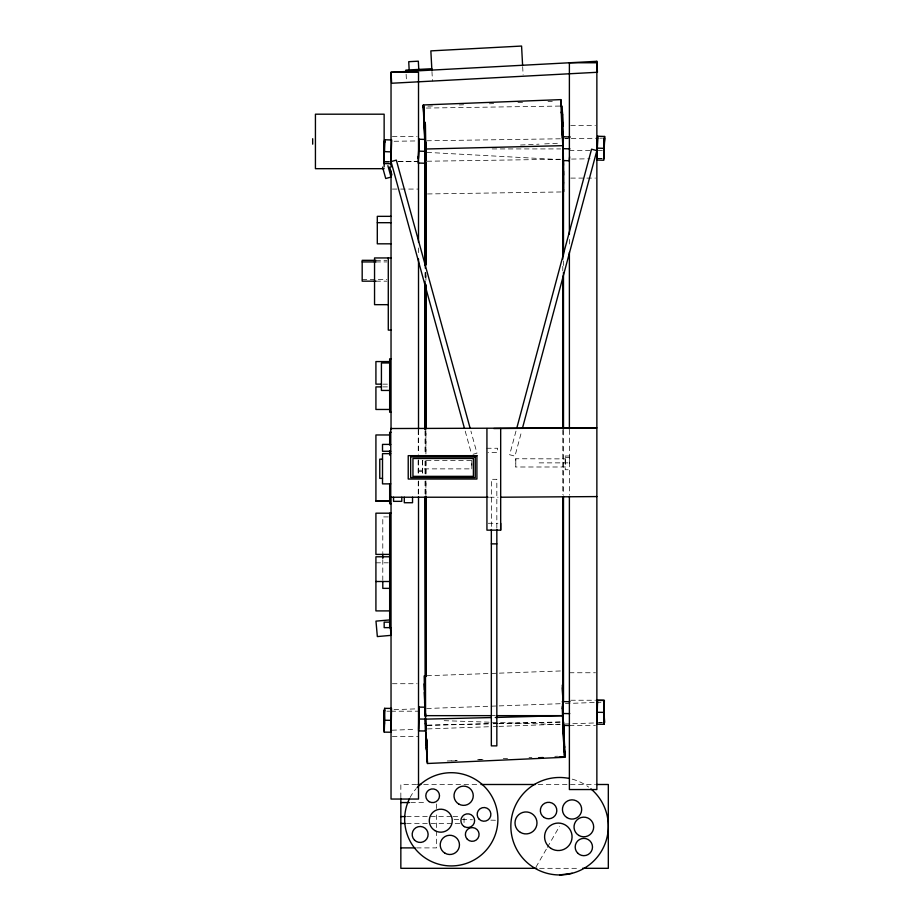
<?xml version="1.0" encoding="UTF-8"?>
<svg xmlns="http://www.w3.org/2000/svg" width="921" height="921" viewBox="0 0 921 921"><rect width="100%" height="100%" fill="white"/><g stroke="black" fill="none" stroke-linecap="round" stroke-linejoin="round"><path stroke-width="0.69" stroke-dasharray="4.61 3.45" d="M418.238 460.627L418.238 474.706L418.238 457.875M422.359 460.627L422.359 474.706L422.359 460.604L471.828 460.627L471.828 468.87L422.359 468.87M425.916 495.613L425.916 481.246M425.916 474.062L425.916 461.145M425.916 453.961L425.916 430.982M425.928 280.191L425.928 273.007M565.264 458.75L565.264 466.993L515.795 466.993L515.795 458.75L565.264 458.888M515.979 431.12L509.647 454.732L514.954 456.148L521.666 431.155M535.93 867.179L546.683 848.563M547.396 847.32L559.588 826.218M473.014 454.283L476.986 453.19L470.907 431.074M520.526 145.034L539.027 144.16M544.714 143.883L560.359 143.146M451.727 760.999L457.449 760.734M477.492 759.825L481.787 759.641M503.269 758.662L507.563 758.478M529.034 757.499L531.901 757.373M554.799 756.337L557.666 756.21M427.862 106.168L435.011 105.892M459.326 104.948L463.62 104.775M489.362 103.774L493.656 103.613M517.97 102.657L523.692 102.438M548.018 101.494L552.301 101.322M426.918 675.738L561.361 670.937M394.015 709.654L416.741 708.848M426.699 708.491L562.57 703.632M565.413 703.54L600.929 702.263M391.932 730.203L416.085 729.34M427.459 728.925L491.814 726.634M493.253 726.577L497.536 726.427M498.975 726.381L563.33 724.079M564.757 724.021L597.418 722.858M598.846 722.812L601.689 722.709M447.261 760.965L457.277 760.608M478.724 759.848L483.018 759.687M427.332 725.161L491.826 723.607M493.253 723.572L497.559 723.469M498.986 723.434L560.613 721.949M427.344 725.357L491.837 723.791M493.276 723.756L497.57 723.653M499.009 723.618L560.636 722.133M426.354 108.056L562.305 106.03M394.107 141.27L416.845 140.925M426.803 140.775L562.754 138.749M565.598 138.703L569.857 138.645M571.285 138.622L598.282 138.219M599.709 138.196L602.553 138.162M384.437 161.866L388.697 161.808M398.655 161.659L417.121 161.382M427.079 161.233L560.175 159.241M571.561 159.068L590.039 158.792M598.569 158.665L601.413 158.631M427.54 193.951L563.491 191.925M570.755 125.394L595.484 125.394M392.404 136.366L417.144 136.366M492.205 148.926L560.647 148.926M569.385 150.618L589.993 150.618M598.236 150.618L602.357 150.618M385.542 161.589L389.664 161.589M397.907 161.589L418.514 161.589M570.755 178.098L595.484 178.098M392.404 189.07L399.277 189.07M400.658 189.07L418.514 189.07M375.918 260.321L386.912 260.321M375.918 261.932L386.912 261.932M362.183 279.558L386.912 279.558M375.918 281.17L386.912 281.17M382.791 384.149L388.282 384.149M382.791 386.889L388.282 386.889M486.61 448.251L497.605 448.251L497.605 452.384L487.98 452.384M569.385 455.999L565.264 455.999L565.264 469.745L569.385 469.745M565.264 457.38L569.385 457.38M539.153 462.872L569.385 462.872M418.238 470.24L422.359 470.24M418.238 471.621L422.359 471.621M489.523 497.225L498.088 497.225M388.282 516.911L382.791 516.911L382.791 552.635M488.303 523.278L497.927 523.278M375.918 562.812L388.282 562.812M569.385 672.756L595.484 672.756M392.404 683.716L417.144 683.716M570.755 700.236L595.484 700.236M386.912 711.196L389.664 711.196M391.034 711.196L418.514 711.196M492.24 715.652L495.302 715.652M569.385 725.449L595.484 725.449M392.404 736.42L418.514 736.42M416.58 784.496L400.842 784.496L400.842 798.392M423.729 784.496L479.542 784.496M538.209 784.496L595.438 784.496M410.835 802.559L426.561 802.559M406.552 816.582L452.556 816.582M453.051 816.582L459.924 816.582M406.552 823.455L429.566 823.455M431.005 823.455L459.924 823.455M416.557 847.896L436.566 847.896L436.566 812.38M539.637 868.319L579.7 868.319M598.5 722.617L602.622 722.674M454.099 819.379L472.461 819.771M490.824 820.151L496.465 820.277M444.175 720.671L560.026 724.585M564.631 138.38L567.382 138.472M598.259 158.47L602.38 158.608M385.312 161.992L389.433 162.131M427.056 152.379L560.555 159.644M465.22 431.143L471.31 453.27M522.668 66.634L523.116 74.866M431.961 71.47L432.467 81.071M406.115 74.221L406.483 81.083M569.385 458.888L569.385 466.855M515.795 458.75L515.795 466.993M569.385 239.437L569.385 245.677M569.385 429.957L569.385 495.095M563.479 260.931L563.502 266.71M563.479 430.372L563.502 495.107M562.789 266.273L562.789 272.086M562.789 429.934L562.789 494.589M496.833 528.032L496.833 479.311L491.342 479.311L491.342 528.032M471.828 460.627L471.828 468.87M464.046 817.963L464.046 823.455M436.566 803.952L436.566 811.056M425.905 272.512L425.905 279.708M425.905 430.602L425.905 453.593M425.905 460.776L425.905 473.705M425.905 480.9L425.905 495.268M425.341 272.616L425.352 279.88M425.341 430.844L425.352 453.903M425.341 461.053L425.352 474.039M425.341 481.188L425.352 495.613M425.042 272.628L425.042 279.823M425.042 430.844L425.042 453.869M425.042 461.053L425.042 474.004M425.042 481.188L425.042 495.579M418.514 248.025L418.514 254.68M418.514 429.911L418.514 453.65M418.514 460.074L418.514 474.442M418.514 480.969L418.514 495.348M418.238 429.957L418.238 454.283M418.238 481.487L418.238 494.358M382.791 559.784L382.791 579.793M410.075 797.505A46.614 46.614 0 0 1 416.211 788.595M572.194 779.143A48.732 48.732 0 0 1 588.68 787.121"/><path stroke-width="1.38" d="M425.916 676.555L425.916 497.041M425.916 428.115L425.928 284.497M425.928 264.396L425.928 162.43M486.933 428.53L486.933 530.151L500.679 530.151L500.679 428.53M500.667 530.139L500.667 523.278M423.556 107.722L423.499 104.948L560.831 99.618L561.292 106.698M560.889 102.335L560.831 99.618M418.928 710.079L418.928 708.698L418.629 729.305M597.43 703.368L597.418 701.986L597.269 709.619M427.252 758.835L427.24 761.679L425.767 733.496M564.32 747.76L564.193 750.097M564.412 750.108L564.389 752.687L564.078 749.913M558.828 756.981L564.55 756.774L563.836 728.085M562.789 145.76L562.098 131.173M384.253 732.137L384.587 708.341L391.517 708.433L391.126 732.23L384.253 732.137L384.069 710.01L384.518 718.956M384.621 710.977L384.656 708.33M418.721 719.013L418.583 730.906L425.514 730.998L425.583 719.105L418.721 719.013L418.917 707.109L424.477 707.19M418.951 709.746L418.974 707.109M562.766 724.09L563.145 701.618M597.441 703.034L597.476 700.386L597.073 724.194L604.003 724.286L604.349 700.49L604.003 724.286M384.448 720.234L384.31 730.537L384.61 710.275M384.126 142.145L384.161 141.42L384.391 151.574M425.629 716.469L425.675 713.821M562.27 115.252L562.397 112.65M562.719 139.485L562.754 138.749L562.823 140.763M563.525 182.703L563.433 187.826L563.307 185.248M563.64 188.851L563.491 191.925L563.18 179.353M418.272 158.412L418.33 156.271M563.215 143.492L563.261 138.334L563.134 139.716M390.711 161.129L390.849 163.777L391.678 139.992L384.61 139.75L384.494 142.387M425.963 142.122L425.203 163.259L418.122 163.017L419.17 139.244L418.836 141.88M563.18 145.99L563.422 136.745L563.099 139.382M597.556 136.227L604.637 136.469L603.796 160.254L596.727 160.012L597.764 136.227L597.441 138.864M603.727 154.958L604.637 136.469M604.268 148.362L604.475 138.058L603.75 158.654L604.268 148.362L597.453 148.131M597.303 150.791L597.556 138.173M569.247 160.761L569.627 156.8M418.502 158.412L418.951 141.178M384.368 150.227L384.299 151.643L384.184 150.365M604.107 148.362L603.969 138.138L604.257 158.585L604.176 146.946M427.425 761.506L427.39 762.093L427.217 760.009M564.872 755.278L564.826 755.888M384.529 142.72L384.656 141.339L383.781 163.535L390.849 163.777M390.93 160.807L390.769 161.831M425.571 730.157L425.042 497.018M564.78 752.043L564.895 757.269L427.448 763.497L427.332 758.282M516.727 428.346L591.558 149.19L596.866 150.618L522.403 428.38M562.201 106.111L562.812 126.499M562.27 110.186L562.512 115.056M563.479 185.236L563.284 182.888M559.588 874.95L572.194 873.292M431.811 68.718L405.896 70.1L405.977 71.47M538.797 757.695L543.091 757.546M424.8 137.471L425.352 149.018L562.789 145.668L562.789 259.089M596.866 496.58L500.932 497.225M425.042 719.151L490.962 717.574M495.268 717.471L562.627 715.652M493.806 428.53L596.854 427.874L390.757 428.53L390.757 497.225L488.107 497.225M384.138 168.681L315.431 168.681L315.431 114.192L384.138 114.192L384.138 166.828M391.034 216.343L377.299 216.343L377.299 243.823L391.034 243.823M377.299 222.698L391.034 222.698M391.034 257.949L374.548 257.949L374.548 304.667L388.282 304.667M375.918 260.321L362.183 260.321L362.183 281.17L375.918 281.17M362.183 261.932L375.918 261.932M391.034 330.109L388.282 330.109L388.282 257.949M391.034 358.822L389.664 358.822L389.664 412.217L391.034 412.217M389.664 361.573L375.918 361.573L375.918 384.149L381.421 384.149M389.664 362.966L381.421 362.966L381.421 390.446L389.664 390.446M381.421 386.889L375.918 386.889L375.918 409.465L389.664 409.465M391.034 432.26L389.664 432.26L389.664 445.119M389.664 434.965L375.918 434.965L375.918 501.277L389.664 501.277M390.757 444.406L382.514 444.406L382.514 451.278L390.757 451.278M390.757 453.639L382.514 453.639L382.514 483.87L390.757 483.87M382.514 459.153L379.763 459.153L379.763 478.39L382.514 478.39M375.918 500.92L389.664 500.92M391.034 503.706L389.664 503.706L389.664 483.698M391.034 513.181L375.918 513.181L375.918 554.407L389.664 554.407M491.342 543.874L496.833 543.874M389.664 556.779L375.918 556.779L375.918 610.899L389.664 610.899M375.918 581.508L389.664 581.508M389.664 588.358L382.791 588.358L382.791 581.22M389.664 622.135L384.172 622.135L384.172 627.638L391.034 627.638M596.866 700.236L603.739 700.236L603.739 710.54M425.042 715.652L490.881 715.652M496.557 715.652L562.789 715.652L562.789 497.421M418.007 784.496L420.874 784.496M480.969 784.496L535.343 784.496M596.866 784.496L608.321 784.496L608.321 868.319L582.567 868.319M400.842 802.559L409.408 802.559M400.842 816.582L405.148 816.582M400.842 823.455L405.148 823.455M400.842 847.896L415.129 847.896M536.77 868.319L400.842 868.319L400.842 798.392M597.418 700.397L604.349 700.49M563.088 701.618L570.018 701.71M597.211 712.29L604.084 712.394L603.762 702.17L604.521 722.605L603.98 710.977M562.892 713.522L569.754 713.614M384.391 720.234L391.264 720.337M562.754 725.414L569.685 725.506M384.61 139.75L384.506 151.643L391.367 151.884M563.215 136.734L570.283 136.987M418.951 139.232L424.662 139.428M563.111 148.638L569.972 148.88M418.859 151.136L425.721 151.378M562.593 160.53L569.454 160.772M564.55 756.774L564.193 753.712M424.178 675.91L424.777 704.784M470.147 428.311L396.329 160.127L391.034 161.589L464.46 428.38M389.687 167.046L391.874 174.978M387.891 165.688L391.022 177.074L385.726 178.524L382.583 167.138M560.889 100.988L561.027 102.473M423.499 104.948L423.982 112.224M423.706 107.872L423.568 106.341L423.695 111.936M425.341 148.914L425.341 268.31M389.905 622.723L389.664 619.925L375.975 621.134L377.345 636.572L391.034 635.352L390.285 626.936M564.654 753.827L564.895 757.269M427.448 763.497L426.93 755.381M426.676 751.881L426.86 754.368M564.366 749.141L564.723 755.139M563.974 742.188L564.423 750.304M423.936 111.015L424.144 114.975M424.028 118.153L423.2 104.994L425.042 148.926L425.042 265.432M426.538 748.497L426.976 756.567M563.168 721.983L563.33 724.079L563.318 722.064M563.733 742.74L563.871 745.147M424.593 683.992L424.811 687.872M424.616 685.638L424.88 690.382M426.411 747.138L426.768 754.817M563.514 733.392L564.02 743.132M522.598 65.264L521.574 46.05L430.855 50.885L431.88 70.1M424.546 122.067L425.053 131.91M424.512 121.641L424.857 128.019M424.247 122.102L425.065 138.058M418.767 69.42L418.33 61.189L408.728 61.695L409.166 69.927M426.078 739.793L426.573 749.464M562.259 123.932L562.65 132.071M562.996 723.284L563.537 734.049M425.571 729.812L426.101 740.472M562.65 131.726L562.927 137.632M562.627 715.767L563.007 723.63M561.626 120.835L562.109 131.53M562.282 685.074L562.835 700.087M563.64 725.483L563.848 729.605M563.79 744.744L563.192 730.399M563.882 748.002L562.708 718.392M424.316 126.822L424.823 137.839M424.719 684.625L425.065 694.399M425.916 728.672L425.56 720.314M426.481 749.648L425.755 732.299M564.285 739.344L563.813 729.075L564.274 740.415M426.538 738.838L426.837 745.734M561.234 111.994L561.649 121.537M562.397 687.757L562.823 699.12M564.239 738.515L564.631 747.403M423.925 117.692L424.351 127.524M426.803 744.893L426.907 747.472M560.97 105.224L561.28 112.972M562.812 697.577L562.938 702.723M562.869 715.41L563.41 726.266L563.399 723.837M423.637 110.727L423.971 118.694M425.41 723.215L425.778 735.05M384.483 724.113L384.287 718.817M564.561 746.332L564.849 753.297M562.27 707.927L562.673 719.22M424.961 712.831L425.157 716.181M425.157 718.472L425.364 724.125M560.831 100.999L561.016 106.422M563.664 722.041L563.997 730.675M562.754 712.14L562.512 703.886M562.282 706.211L562.374 708.836M425.341 713.879L425.41 715.985M424.604 701.94L425.03 713.395M425.974 191.119L425.594 173.113M426.734 739.01L426.849 742.787M424.316 692.201L424.708 703.54M562.604 114.469L562.812 124.934M562.869 142.651L562.719 136.55L562.685 139.094M564.159 737.894L564.469 748.347M425.606 175.071L425.801 185.535M426.745 740.841L426.872 746.114M562.8 122.401L562.984 134.742M562.869 141.293L562.927 144.113M425.41 124.45L425.963 156.386M425.479 143.319L425.594 149.306M425.49 155.027L425.537 157.353M425.433 165.009L425.606 177.603M562.996 132.152L563.353 154.337M562.984 133.752L563.134 143.952M425.686 142.214L425.755 146.094M425.352 162.027L425.421 166.252M425.318 162.407L425.41 167.852M424.213 683.773L424.385 690.094M563.203 148.051L563.491 165.273M425.767 145.656L425.928 155.879M562.374 138.15L562.27 129.873M425.893 155.488L425.951 160.68M425.64 152.587L425.686 155.753M424.984 140.199L424.823 124.911M563.399 162.764L563.583 175.094M562.27 125.348L562.397 135.191M425.652 154.901L425.732 160.933M424.892 127.397L425.018 137.482M563.479 171.064L563.64 183.129M562.27 120.075L562.317 126.879M424.8 122.228L424.938 129.32M603.739 140.314L603.739 150.618M569.385 234.176L569.385 62.766L596.866 62.766L596.866 789.55L569.385 789.55L569.385 496.534M569.385 252.366L569.385 429.025M563.479 160.415L563.479 255.186M563.479 272.42L563.502 429.025M563.479 496.431L563.502 701.952M562.789 276.323L562.789 428.553M496.833 529.471L496.833 745.872L491.342 745.872L491.342 529.471M425.905 161.866L425.905 265.329M425.905 285.452L425.905 429.163M425.905 496.707L425.905 676.336M425.341 285.568L425.341 429.405M425.341 497.006L425.352 715.652M425.042 281.262L425.042 429.416M418.514 242.269L418.514 72.275L391.034 72.275L391.034 167.081M418.514 258.997L418.514 429.198M418.514 496.787L418.514 799.048L391.034 799.048L391.034 496.557M412.539 497.225L412.539 502.728L404.296 502.728L404.296 497.225M401.786 497.225L401.786 501.346L393.543 501.346L393.543 497.225M391.034 171.202L391.034 429.198M389.664 450.737L389.664 455.124M389.664 513.181L389.664 627.638M384.161 711.196L384.161 721.511M382.791 554.062L382.791 558.356M312.68 138.714L312.68 144.16M417.121 787.593A46.614 46.614 0 0 1 494.289 801.351A46.614 46.614 0 0 1 449.828 865.913A46.614 46.614 0 0 1 409.465 798.714M590.914 788.894A48.732 48.732 0 0 1 583.534 868.664A48.732 48.732 0 0 1 511.431 833.735A48.732 48.732 0 0 1 569.454 778.487M562.489 701.445L562.489 702.263L562.535 701.468M425.732 162.591L425.709 163.466L425.64 162.66M596.866 61.304L391.034 72.275L391.621 83.247L597.453 72.275L596.866 61.304M476.917 455.665L408.222 455.665L408.222 479.024L476.917 479.024L476.917 455.665M475.248 456.931L410.662 456.931L410.662 477.55L475.248 477.55L475.248 456.931M473.406 458.485L412.953 458.485L412.953 476.353L473.406 476.353L473.406 458.485M429.209 801.696A6.873 6.873 0 0 0 439.513 795.744A6.873 6.873 0 0 0 429.209 789.804A6.873 6.873 0 0 0 429.209 801.696M458.819 804.079A9.613 9.613 0 0 0 473.256 795.744A9.613 9.613 0 0 0 458.819 787.42A9.613 9.613 0 0 0 458.819 804.079M435.023 830.65A11.489 11.489 0 0 0 452.269 820.692A11.489 11.489 0 0 0 435.023 810.745A11.489 11.489 0 0 0 435.023 830.65M464.322 826.644A6.873 6.873 0 0 0 474.626 820.692A6.873 6.873 0 0 0 464.322 814.74A6.873 6.873 0 0 0 464.322 826.644M445.039 853.226A9.613 9.613 0 0 0 459.464 844.891A9.613 9.613 0 0 0 445.039 836.556A9.613 9.613 0 0 0 445.039 853.226M467.373 839.319A6.873 6.873 0 0 0 478.862 836.245A6.873 6.873 0 0 0 470.447 827.829A6.873 6.873 0 0 0 467.373 839.319M414.496 840.102A7.978 7.978 0 0 0 427.851 836.533A7.978 7.978 0 0 0 418.076 826.759A7.978 7.978 0 0 0 414.496 840.102M479.208 819.264A6.873 6.873 0 0 0 490.674 816.098A6.873 6.873 0 0 0 482.201 807.752A6.873 6.873 0 0 0 479.208 819.264M544.115 817.468A8.243 8.243 0 0 0 556.814 810.941A8.243 8.243 0 0 0 544.818 803.204A8.243 8.243 0 0 0 544.115 817.468M551.023 848.448A13.746 13.746 0 0 0 572.056 837.304A13.746 13.746 0 0 0 551.886 824.663A13.746 13.746 0 0 0 551.023 848.448M566.829 817.537A9.613 9.613 0 0 0 581.658 809.962A9.613 9.613 0 0 0 567.681 800.902A9.613 9.613 0 0 0 566.829 817.537M578.929 835.485A9.832 9.832 0 0 0 593.677 826.977A9.832 9.832 0 0 0 578.929 818.458A9.832 9.832 0 0 0 578.929 835.485M577.72 853.157A8.657 8.657 0 0 0 592.203 849.266A8.657 8.657 0 0 0 581.6 838.663A8.657 8.657 0 0 0 577.72 853.157M520.411 832.4A10.994 10.994 0 0 0 536.989 823.04A10.994 10.994 0 0 0 520.595 813.358A10.994 10.994 0 0 0 520.411 832.4"/></g></svg>
